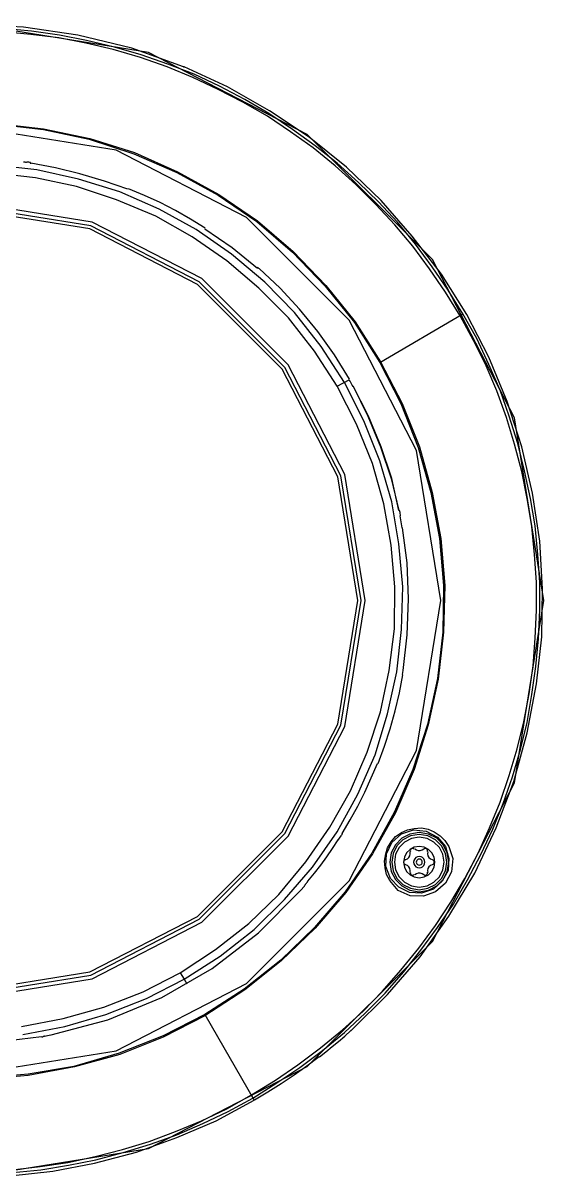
# Model space of a CAD drawing. Header units: millimetres. Extents: x -495897 to 1376592, y -28539 to 470976.
# Drawn here: x 510296 to 514608, y 181421 to 190991 of the extents above; entities that cross this region are included whole.
import ezdxf

# ---------------------------------------------------------------- set-up
doc = ezdxf.new("R2010")
doc.units = ezdxf.units.MM

msp = doc.modelspace()

# ---------------------------------------------------------------- linework, layer by layer
at = {"color": 0}
for p, q in [((510298.279, 190958.072), (509836.129, 190980.094)), ((510364.449, 190925.104), (510127.849, 190947.113)), ((510749.639, 190891.941), (510298.279, 190958.072)), ((510358.859, 190897.492), (510127.849, 190919.553)), ((510589.999, 190870.114), (510358.859, 190897.492)), ((510595.589, 190891.941), (510364.449, 190925.104)), ((510815.679, 190826.044), (510589.999, 190870.114)), ((510821.269, 190848.053), (510595.589, 190891.941)), ((511195.279, 190781.974), (510749.639, 190891.941)), ((511052.409, 190792.881), (510821.269, 190848.053)), ((511041.229, 190771.054), (510815.679, 190826.044)), ((511266.909, 190704.923), (511041.229, 190771.054)), ((511272.499, 190726.984), (511052.409, 190792.881)), ((511624.669, 190627.872), (511195.279, 190781.974)), ((511487.129, 190627.872), (511266.909, 190704.923)), ((511492.459, 190649.933), (511272.499, 190726.984)), ((511712.679, 190567.344), (511492.459, 190649.933)), ((511701.759, 190539.784), (511487.129, 190627.872)), ((511624.669, 190627.872), (511630.129, 190627.872)), ((511630.129, 190627.872), (511624.669, 190627.872)), ((511987.889, 190462.733), (511630.129, 190627.872)), ((511921.979, 190468.284), (511712.679, 190567.344)), ((511910.799, 190440.672), (511701.759, 190539.784)), ((512131.019, 190358.304), (511921.979, 190468.284)), ((512334.729, 190264.613), (511987.889, 190462.733)), ((512114.509, 190336.243), (511910.799, 190440.672)), ((512329.139, 190242.552), (512131.019, 190358.304)), ((512317.959, 190220.725), (512114.509, 190336.243)), ((512664.799, 190044.614), (512334.729, 190264.613)), ((512510.749, 190088.502), (512317.959, 190220.725)), ((512527.259, 190110.524), (512329.139, 190242.552)), ((510078.189, 190160.145), (510463.509, 190116.062)), ((510078.189, 190154.594), (510463.509, 190110.524)), ((510463.509, 190116.062), (510848.699, 190033.473)), ((510463.509, 190110.524), (510843.109, 190027.922)), ((512697.819, 189956.474), (512510.749, 190088.502)), ((512714.329, 189972.932), (512527.259, 190110.524)), ((510843.109, 190027.922), (511211.919, 189907.035)), ((510848.699, 190033.473), (511217.379, 189917.942)), ((512973.029, 189796.834), (512664.799, 190044.614)), ((512895.939, 189829.802), (512714.329, 189972.932)), ((511211.919, 189907.035), (511569.679, 189752.751)), ((511217.379, 189917.942), (511575.139, 189758.302)), ((512879.429, 189807.975), (512697.819, 189956.474)), ((510408.519, 189774.812), (510056.349, 189813.331)), ((510562.569, 189791.283), (510358.859, 189829.802)), ((510766.149, 189741.844), (510562.569, 189791.283)), ((513049.989, 189653.691), (512879.429, 189807.975)), ((513072.089, 189670.383), (512895.939, 189829.802)), ((513259.029, 189521.663), (512973.029, 189796.834)), ((510397.339, 189708.863), (510050.759, 189747.395)), ((510738.719, 189637.233), (510397.339, 189708.863)), ((510755.099, 189697.774), (510408.519, 189774.812)), ((511096.479, 189593.345), (510755.099, 189697.774)), ((510969.729, 189681.303), (510766.149, 189741.844)), ((511569.679, 189752.751), (511910.799, 189565.733)), ((511575.139, 189758.302), (511916.389, 189571.284)), ((511068.789, 189527.214), (510738.719, 189637.233)), ((511162.389, 189615.172), (510969.729, 189681.303)), ((511421.089, 189450.215), (511096.479, 189593.345)), ((513215.219, 189488.734), (513049.989, 189653.691)), ((513237.059, 189510.743), (513072.089, 189670.383)), ((511393.399, 189389.622), (511068.789, 189527.214)), ((511910.799, 189565.733), (512230.079, 189345.552)), ((511916.389, 189571.284), (512235.539, 189351.155)), ((513396.699, 189340.001), (513237.059, 189510.743)), ((513517.729, 189224.483), (513259.029, 189521.663)), ((511729.189, 189279.473), (511421.089, 189450.215)), ((513374.729, 189318.174), (513215.219, 189488.734)), ((511696.169, 189219.114), (511393.399, 189389.622)), ((512230.079, 189345.552), (512527.259, 189092.442)), ((512235.539, 189351.155), (512532.849, 189097.993)), ((513523.319, 189141.881), (513374.729, 189318.174)), ((513545.289, 189158.534), (513396.699, 189340.001)), ((511982.429, 189020.955), (511696.169, 189219.114)), ((512020.779, 189075.984), (511729.189, 189279.473)), ((511800.689, 189285.024), (512026.369, 189130.974)), ((513759.919, 188910.793), (513517.729, 189224.483)), ((512026.369, 189130.974), (512235.539, 188960.414)), ((513660.859, 188954.863), (513523.319, 189141.881)), ((513682.959, 188971.334), (513545.289, 189158.534)), ((512246.589, 188795.223), (511982.429, 189020.955)), ((512295.989, 188844.883), (512020.779, 189075.984)), ((512527.259, 189092.442), (512796.879, 188811.733)), ((512532.849, 189097.993), (512802.469, 188817.284)), ((513792.939, 188762.294), (513660.859, 188954.863)), ((513814.909, 188778.752), (513682.959, 188971.334)), ((512543.769, 188591.552), (512295.989, 188844.883)), ((513968.959, 188575.081), (513759.919, 188910.793)), ((512494.109, 188547.664), (512246.589, 188795.223)), ((512796.879, 188811.733), (513038.939, 188509.145)), ((512802.469, 188817.284), (513044.399, 188514.501)), ((513913.969, 188564.122), (513792.939, 188762.294)), ((513936.069, 188580.632), (513814.909, 188778.752)), ((512708.739, 188272.493), (512494.109, 188547.664)), ((512763.729, 188311.025), (512543.769, 188591.552)), ((513248.109, 188178.802), (513936.069, 188580.632)), ((514024.209, 188360.464), (513913.969, 188564.122)), ((514051.639, 188376.922), (513936.069, 188580.632)), ((514150.699, 188222.872), (513968.959, 188575.081)), ((513038.939, 188509.145), (513248.109, 188178.802)), ((513044.399, 188514.501), (513253.699, 188184.353)), ((514128.599, 188151.372), (514024.209, 188360.464)), ((514150.699, 188162.331), (514051.639, 188376.922)), ((512895.939, 187980.864), (512708.739, 188272.493)), ((512956.519, 188013.793), (512763.729, 188311.025)), ((513248.109, 188178.802), (513424.259, 187837.734)), ((513253.699, 188184.353), (513435.309, 187837.734)), ((514216.739, 187942.345), (514128.599, 188151.372)), ((514304.749, 187854.192), (514150.699, 188222.872)), ((514244.169, 187947.714), (514150.699, 188162.331)), ((512895.939, 187980.864), (512994.999, 188035.854)), ((513055.579, 187667.174), (512895.939, 187980.864)), ((513116.159, 187694.552), (512956.519, 188013.793)), ((513154.639, 187733.084), (513028.019, 187980.864)), ((513028.019, 187980.864), (513149.049, 187733.084)), ((514299.289, 187722.164), (514216.739, 187942.345)), ((514321.389, 187733.084), (514244.169, 187947.714)), ((513424.259, 187837.734), (513567.389, 187474.423)), ((513435.309, 187837.734), (513578.309, 187479.974)), ((514425.779, 187479.974), (514304.749, 187854.192)), ((513248.109, 187364.404), (513116.159, 187694.552)), ((513149.049, 187733.084), (513253.699, 187479.974)), ((513259.029, 187479.974), (513154.639, 187733.084)), ((514365.329, 187501.983), (514299.289, 187722.164)), ((514392.889, 187507.534), (514321.389, 187733.084)), ((513187.529, 187342.382), (513055.579, 187667.174)), ((514425.779, 187276.251), (514365.329, 187501.983)), ((514447.879, 187281.802), (514392.889, 187507.534)), ((513253.699, 187479.974), (513341.709, 187215.723)), ((513347.169, 187215.723), (513259.029, 187479.974)), ((513567.389, 187474.423), (513671.779, 187100.192)), ((513578.309, 187479.974), (513682.959, 187100.192)), ((514513.919, 187094.784), (514425.779, 187479.974)), ((513281.129, 187006.631), (513187.529, 187342.382)), ((513347.169, 187023.141), (513248.109, 187364.404)), ((513341.709, 187215.723), (513407.749, 186951.654)), ((513407.749, 186951.654), (513347.169, 187215.723)), ((514469.849, 187050.714), (514425.779, 187276.251)), ((514497.279, 187050.714), (514447.879, 187281.802)), ((513671.779, 187100.192), (513743.409, 186720.553)), ((513682.959, 187100.192), (513754.459, 186720.553)), ((513341.709, 186665.381), (513281.129, 187006.631)), ((513407.749, 186676.483), (513347.169, 187023.141)), ((514508.459, 186819.613), (514469.849, 187050.714)), ((514536.019, 186825.021), (514497.279, 187050.714)), ((514574.499, 186698.544), (514513.919, 187094.784)), ((513435.309, 186808.524), (513418.669, 186907.584)), ((514530.429, 186588.343), (514508.459, 186819.613)), ((514557.859, 186588.343), (514536.019, 186825.021)), ((513435.309, 186808.524), (513473.789, 186516.882)), ((513743.409, 186720.553), (513776.429, 186329.864)), ((513754.459, 186720.553), (513787.349, 186329.864)), ((513374.599, 186318.723), (513341.709, 186665.381)), ((513440.769, 186318.723), (513407.749, 186676.483)), ((514596.599, 186302.252), (514574.499, 186698.544)), ((514546.939, 186357.242), (514530.429, 186588.343)), ((514574.499, 186357.242), (514557.859, 186588.343)), ((513473.789, 186516.882), (513484.839, 186219.663)), ((514546.939, 186126.154), (514546.939, 186357.242)), ((514574.499, 186126.154), (514574.499, 186357.242)), ((513369.269, 185972.104), (513374.599, 186318.723)), ((513429.849, 185966.553), (513440.769, 186318.723)), ((513776.429, 186329.864), (513771.099, 185944.492)), ((513787.349, 186329.864), (513776.429, 185944.492)), ((514591.009, 185905.973), (514596.599, 186302.252)), ((513484.839, 186219.663), (513473.789, 185922.483)), ((514536.019, 185895.053), (514546.939, 186126.154)), ((514563.449, 185889.502), (514574.499, 186126.154)), ((513325.199, 185625.251), (513369.269, 185972.104)), ((513391.239, 185614.344), (513429.849, 185966.553)), ((513473.789, 185922.483), (513440.769, 185625.251)), ((513771.099, 185944.492), (513726.769, 185559.354)), ((513776.429, 185944.492), (513732.359, 185553.79)), ((514519.379, 185663.783), (514536.019, 185895.053)), ((514541.349, 185658.414), (514563.449, 185889.502)), ((514546.939, 185515.271), (514591.009, 185905.973)), ((514486.359, 185432.695), (514519.379, 185663.783)), ((513253.699, 185284.183), (513325.199, 185625.251)), ((513314.019, 185267.699), (513391.239, 185614.344)), ((513440.769, 185625.251), (513435.309, 185592.309)), ((514508.459, 185427.313), (514541.349, 185658.414)), ((513726.769, 185559.354), (513644.349, 185179.559)), ((513732.359, 185553.79), (513649.809, 185174.177)), ((514469.849, 185108.085), (514546.939, 185515.271)), ((514442.289, 185201.594), (514486.359, 185432.695)), ((514469.849, 185196.043), (514508.459, 185427.313)), ((513143.459, 184948.458), (513253.699, 185284.183)), ((513209.629, 184926.423), (513314.019, 185267.699)), ((514387.299, 184976.044), (514442.289, 185201.594)), ((514414.729, 184970.493), (514469.849, 185196.043)), ((513644.349, 185179.559), (513523.319, 184805.328)), ((513649.809, 185174.177), (513534.239, 184805.328)), ((514359.739, 184706.255), (514469.849, 185108.085)), ((513005.919, 184629.23), (513143.459, 184948.458)), ((513066.499, 184601.813), (513209.629, 184926.423)), ((514321.389, 184755.876), (514387.299, 184976.044)), ((514348.819, 184744.774), (514414.729, 184970.493)), ((513523.319, 184805.328), (513369.269, 184453.132)), ((513534.239, 184805.328), (513380.189, 184447.568)), ((514211.279, 184321.104), (514359.739, 184706.255)), ((514244.169, 184535.708), (514321.389, 184755.876)), ((514271.729, 184524.606), (514348.819, 184744.774)), ((512835.359, 184326.655), (513005.919, 184629.23)), ((512895.939, 184288.136), (513066.499, 184601.813)), ((514156.159, 184321.104), (514244.169, 184535.708)), ((514183.849, 184309.989), (514271.729, 184524.606)), ((513369.269, 184453.132), (513182.069, 184111.856)), ((513380.189, 184447.568), (513187.529, 184106.487)), ((512637.239, 184040.382), (512835.359, 184326.655)), ((512692.229, 183996.299), (512895.939, 184288.136)), ((512901.269, 184216.48), (512928.959, 184254.999)), ((513341.709, 184205.547), (513380.189, 184249.435)), ((513347.169, 184199.996), (513429.849, 184271.47)), ((513380.189, 184249.435), (513429.849, 184282.585)), ((513429.849, 184282.585), (513479.249, 184304.62)), ((513429.849, 184271.47), (513528.909, 184304.62)), ((513479.249, 184304.62), (513534.239, 184315.54)), ((513528.909, 184304.62), (513633.429, 184293.505)), ((513534.239, 184315.54), (513594.819, 184321.104)), ((513594.819, 184321.104), (513649.809, 184309.989)), ((513633.429, 184293.505), (513726.769, 184244.066)), ((513649.809, 184309.989), (513699.339, 184288.136)), ((513699.339, 184288.136), (513748.999, 184254.999)), ((513726.769, 184244.066), (513792.939, 184167.028)), ((513748.999, 184254.999), (513787.349, 184216.48)), ((514035.129, 183946.86), (514211.279, 184321.104)), ((514062.689, 184111.856), (514156.159, 184321.104)), ((514084.529, 184100.923), (514183.849, 184309.989)), ((513297.769, 184106.487), (513314.019, 184155.926)), ((513303.099, 184106.487), (513347.169, 184199.996)), ((513314.019, 184155.926), (513341.709, 184205.547)), ((513787.349, 184216.48), (513820.499, 184167.028)), ((513792.939, 184167.028), (513820.499, 184067.968)), ((513820.499, 184167.028), (513853.519, 184067.968)), ((512411.559, 183770.762), (512637.239, 184040.382)), ((513182.069, 184111.856), (512961.849, 183792.797)), ((513187.529, 184106.487), (512967.439, 183787.246)), ((513286.589, 184045.933), (513297.769, 184106.487)), ((513292.179, 183990.93), (513286.589, 184045.933)), ((513297.769, 184001.863), (513303.099, 184106.487)), ((513820.499, 184067.968), (513814.909, 183968.895)), ((513853.519, 184067.968), (513842.599, 183957.793)), ((513952.579, 183902.79), (514062.689, 184111.856)), ((513974.549, 183891.87), (514084.529, 184100.923)), ((512461.089, 183726.692), (512692.229, 183996.299)), ((513303.099, 183935.927), (513292.179, 183990.93)), ((513336.249, 183902.79), (513297.769, 184001.863)), ((513814.909, 183968.895), (513765.509, 183880.755)), ((513842.599, 183957.793), (513792.939, 183864.271)), ((513820.499, 183589.113), (514035.129, 183946.86)), ((513330.659, 183886.306), (513303.099, 183935.927)), ((513402.159, 183803.73), (513330.659, 183886.306)), ((513407.749, 183831.316), (513336.249, 183902.79)), ((513765.509, 183880.755), (513693.879, 183814.832)), ((513792.939, 183864.271), (513710.519, 183792.797)), ((513837.009, 183704.657), (513952.579, 183902.79)), ((513858.979, 183688.173), (513974.549, 183891.87)), ((512163.909, 183528.559), (512411.559, 183770.762)), ((512609.809, 183820.214), (512582.249, 183792.797)), ((512961.849, 183792.797), (512708.739, 183495.604)), ((512967.439, 183787.246), (512714.329, 183490.04)), ((513501.219, 183759.66), (513402.159, 183803.73)), ((513495.889, 183787.246), (513407.749, 183831.316)), ((513594.819, 183781.695), (513495.889, 183787.246)), ((513611.459, 183754.278), (513501.219, 183759.66)), ((513693.879, 183814.832), (513594.819, 183781.695)), ((513710.519, 183792.797), (513611.459, 183754.278)), ((512207.979, 183479.12), (512461.089, 183726.692)), ((513710.519, 183512.075), (513837.009, 183704.657)), ((513726.769, 183495.604), (513858.979, 183688.173)), ((513583.899, 183253.388), (513820.499, 183589.113)), ((511888.829, 183313.942), (512163.909, 183528.559)), ((511927.309, 183258.939), (512207.979, 183479.12)), ((512708.739, 183495.604), (512428.199, 183225.984)), ((512714.329, 183490.04), (512433.529, 183220.433)), ((513572.979, 183325.044), (513710.519, 183512.075)), ((513589.229, 183308.391), (513726.769, 183495.604)), ((511597.109, 183121.36), (511888.829, 183313.942)), ((513424.259, 183143.395), (513572.979, 183325.044)), ((513446.229, 183126.911), (513589.229, 183308.391)), ((511630.129, 183066.37), (511927.309, 183258.939)), ((512428.199, 183225.984), (512125.429, 182983.781)), ((512433.529, 183220.433), (512131.019, 182978.23)), ((513314.019, 182939.711), (513583.899, 183253.388)), ((511289.009, 182961.746), (511597.109, 183121.36)), ((511597.109, 183121.36), (511630.129, 183066.37)), ((513270.209, 182967.297), (513424.259, 183143.395)), ((513292.179, 182950.813), (513446.229, 183126.911)), ((511316.439, 182906.743), (511630.129, 183066.37)), ((511630.129, 183066.37), (511652.099, 183027.851)), ((512125.429, 182983.781), (511800.689, 182774.715)), ((510964.269, 182835.269), (511289.009, 182961.746)), ((510980.649, 182774.715), (511316.439, 182906.743)), ((512131.019, 182978.23), (511800.689, 182763.613)), ((513017.099, 182648.056), (513314.019, 182939.711)), ((513110.569, 182802.132), (513270.209, 182967.297)), ((513127.079, 182785.648), (513292.179, 182950.813)), ((510628.479, 182741.578), (510964.269, 182835.269)), ((512940.009, 182648.056), (513110.569, 182802.132)), ((510281.899, 182675.655), (510628.479, 182741.578)), ((510639.659, 182675.655), (510980.649, 182774.715)), ((511800.689, 182774.715), (511453.979, 182598.435)), ((511800.689, 182763.613), (511453.979, 182587.515)), ((511800.689, 182774.715), (512207.979, 182064.768)), ((512956.519, 182626.021), (513127.079, 182785.648)), ((510292.819, 182609.55), (510639.659, 182675.655)), ((510524.089, 182603.999), (510496.529, 182598.435)), ((512758.399, 182499.544), (512940.009, 182648.056)), ((512774.779, 182477.522), (512956.519, 182626.021)), ((510050.759, 182543.445), (510446.999, 182593.066)), ((510496.529, 182598.435), (510474.429, 182593.066)), ((511453.979, 182598.435), (511090.889, 182455.487)), ((511453.979, 182587.515), (511096.479, 182444.372)), ((511090.889, 182455.487), (510716.619, 182345.299)), ((511096.479, 182444.372), (510722.209, 182339.93)), ((512571.199, 182356.414), (512758.399, 182499.544)), ((512587.839, 182334.379), (512774.779, 182477.522)), ((510716.619, 182345.299), (510336.889, 182279.38)), ((510722.209, 182339.93), (510336.889, 182268.277)), ((512384.129, 182229.758), (512571.199, 182356.414)), ((512395.179, 182207.722), (512587.839, 182334.379)), ((510336.889, 182279.38), (509946.109, 182246.241)), ((510336.889, 182268.277), (509951.699, 182235.312)), ((512186.009, 182108.658), (512384.129, 182229.758)), ((512197.059, 182081.246), (512395.179, 182207.722)), ((511894.289, 181894.041), (512207.979, 182064.768)), ((511982.429, 181993.11), (512186.009, 182108.658)), ((511993.349, 181971.074), (512197.059, 182081.246)), ((511773.259, 181894.041), (511982.429, 181993.11)), ((511784.309, 181872.184), (511993.349, 181971.074)), ((511558.629, 181806.08), (511773.259, 181894.041)), ((511569.679, 181756.458), (511894.289, 181894.041)), ((511569.679, 181778.494), (511784.309, 181872.184)), ((511234.019, 181635.356), (511569.679, 181756.458)), ((511338.409, 181723.498), (511558.629, 181806.08)), ((511349.589, 181701.461), (511569.679, 181778.494)), ((510892.769, 181597.017), (511118.319, 181657.389)), ((511118.319, 181657.389), (511338.409, 181723.498)), ((511123.779, 181629.982), (511349.589, 181701.461)), ((510666.959, 181547.396), (510892.769, 181597.017)), ((510672.549, 181525.359), (510898.229, 181569.432)), ((510887.179, 181541.842), (511234.019, 181635.356)), ((510898.229, 181569.432), (511123.779, 181629.982)), ((510188.299, 181437.4), (510540.599, 181475.917)), ((510204.809, 181486.844), (510435.949, 181514.436)), ((510210.139, 181464.811), (510441.409, 181486.844)), ((510435.949, 181514.436), (510666.959, 181547.396)), ((510441.409, 181486.844), (510672.549, 181525.359)), ((510540.599, 181475.917), (510887.179, 181541.842))]:
    msp.add_line(p, q, dxfattribs=at)
for points in [[(514607.519, 186205.896), (514363.509, 187718.368), (513684.259, 189031.927), (512648.419, 190067.754), (511334.769, 190747.056), (509822.349, 190991.001)], [(513754.459, 186205.896), (513553.999, 187448.813), (512995.779, 188528.242), (512144.539, 189379.443), (511065.149, 189937.663), (509822.349, 190138.123)], [(510299.189, 189841.45), (510304.259, 189840.722), (510309.459, 189840.046), (510314.529, 189839.435), (510319.599, 189838.889), (510324.669, 189838.421)], [(510356.259, 189834.794), (510350.019, 189836.12), (510343.909, 189837.264), (510337.669, 189838.226), (510331.429, 189839.032), (510325.189, 189839.656)], [(510353.659, 189831.596), (510355.219, 189831.271), (510356.779, 189830.959), (510358.209, 189830.673), (510359.769, 189830.4), (510361.329, 189830.166)], [(511804.199, 189292.356), (511682.259, 189367.444), (511557.459, 189437.657), (511430.059, 189502.891), (511300.189, 189563.12), (511167.849, 189618.24)], [(513127.079, 186205.896), (512958.599, 187250.511), (512489.429, 188157.729), (511774.039, 188873.119), (510866.899, 189342.263), (509822.349, 189510.743)], [(513094.059, 186205.896), (512927.269, 187240.059), (512462.779, 188138.164), (511754.539, 188846.378), (510856.499, 189310.803), (509822.349, 189477.593)], [(513066.499, 186205.896), (512901.139, 187231.362), (512440.549, 188121.953), (511738.289, 188824.252), (510847.659, 189284.816), (509822.349, 189450.215)], [(512247.239, 188957.567), (512245.029, 188959.569), (512242.949, 188961.506), (512240.739, 188963.404), (512238.529, 188965.289), (512236.319, 188967.2)], [(512998.769, 188040.17), (512873.189, 188242.268), (512734.999, 188435.487), (512584.589, 188619.229), (512422.609, 188792.961), (512249.449, 188956.098)], [(513027.629, 187980.318), (513021.389, 187991.381), (513015.149, 188002.444), (513008.779, 188013.494), (513002.539, 188024.505), (512996.169, 188035.49)], [(513421.529, 186908.494), (513419.969, 186917.1), (513418.279, 186925.758), (513416.589, 186934.442), (513414.899, 186943.139), (513413.079, 186951.836)], [(509822.349, 181420.741), (511334.769, 181664.709), (512648.419, 182344.051), (513684.259, 183379.93), (514363.509, 184693.489), (514607.519, 186205.896)], [(509822.349, 182273.831), (511065.149, 182474.285), (512144.539, 183032.492), (512995.779, 183883.68), (513553.999, 184963.07), (513754.459, 186205.896)], [(509822.349, 182901.192), (510866.899, 183069.672), (511774.039, 183538.803), (512489.429, 184254.18), (512958.599, 185161.359), (513127.079, 186205.896)], [(509822.349, 182934.16), (510856.499, 183100.963), (511754.539, 183565.427), (512462.779, 184273.68), (512927.269, 185171.798), (513094.059, 186205.896)], [(509822.349, 182961.746), (510847.659, 183127.145), (511738.289, 183587.696), (512440.549, 184289.969), (512901.139, 185180.521), (513066.499, 186205.896)], [(513234.329, 184853.701), (513288.019, 184997.416), (513335.469, 185143.185), (513376.679, 185290.813), (513411.649, 185440.105), (513440.379, 185590.879)], [(512938.189, 184276.137), (513004.229, 184388.041), (513066.369, 184502.051), (513124.479, 184618.102), (513178.689, 184736.129), (513228.869, 184856.028)], [(512929.219, 184256.598), (512931.559, 184260.147), (512933.899, 184263.709), (512936.109, 184267.284), (512938.189, 184270.885), (512940.399, 184274.525)], [(513575.579, 184282.585), (513498.229, 184270.092), (513431.019, 184235.33), (513377.979, 184182.316), (513343.139, 184115.093), (513330.659, 184037.691)], [(513575.579, 184266.101), (513503.429, 184254.453), (513440.769, 184222.018), (513391.239, 184172.579), (513358.869, 184109.88), (513347.169, 184037.691)], [(513575.579, 184266.101), (513503.429, 184254.453), (513440.769, 184222.018), (513391.239, 184172.579), (513358.869, 184109.88), (513347.169, 184037.691)], [(513575.579, 184244.066), (513510.449, 184233.536), (513453.769, 184204.234), (513409.049, 184159.553), (513379.799, 184102.899), (513369.269, 184037.691)], [(513575.579, 184244.066), (513510.449, 184233.536), (513453.769, 184204.234), (513409.049, 184159.553), (513379.799, 184102.899), (513369.269, 184037.691)], [(513575.579, 184244.066), (513510.449, 184233.536), (513453.769, 184204.234), (513409.049, 184159.553), (513379.799, 184102.899), (513369.269, 184037.691)], [(513575.579, 184244.066), (513510.449, 184233.536), (513453.769, 184204.234), (513409.049, 184159.553), (513379.799, 184102.899), (513369.269, 184037.691)], [(513820.499, 184037.691), (513808.019, 184115.093), (513773.309, 184182.316), (513720.269, 184235.33), (513653.059, 184270.092), (513575.579, 184282.585)], [(513803.989, 184037.691), (513792.419, 184109.88), (513759.919, 184172.579), (513710.519, 184222.018), (513647.859, 184254.453), (513575.579, 184266.101)], [(513803.989, 184037.691), (513792.419, 184109.88), (513759.919, 184172.579), (513710.519, 184222.018), (513647.859, 184254.453), (513575.579, 184266.101)], [(513782.019, 184037.691), (513771.489, 184102.899), (513742.109, 184159.553), (513697.519, 184204.234), (513640.839, 184233.536), (513575.579, 184244.066)], [(513782.019, 184037.691), (513771.489, 184102.899), (513742.109, 184159.553), (513697.519, 184204.234), (513640.839, 184233.536), (513575.579, 184244.066)], [(513782.019, 184037.691), (513771.489, 184102.899), (513742.109, 184159.553), (513697.519, 184204.234), (513640.839, 184233.536), (513575.579, 184244.066)], [(513782.019, 184037.691), (513771.489, 184102.899), (513742.109, 184159.553), (513697.519, 184204.234), (513640.839, 184233.536), (513575.579, 184244.066)], [(512653.879, 183879.143), (512707.699, 183945.287), (512759.569, 184012.77), (512809.749, 184081.566), (512857.979, 184151.623), (512904.519, 184222.928)], [(513575.579, 184167.028), (513534.759, 184160.424), (513499.269, 184142.042), (513471.189, 184114.014), (513452.859, 184078.524), (513446.229, 184037.691)], [(513575.579, 184167.028), (513534.759, 184160.424), (513499.269, 184142.042), (513471.189, 184114.014), (513452.859, 184078.524), (513446.229, 184037.691)], [(513510.969, 184147.866), (513506.939, 184144.785), (513503.949, 184140.859), (513501.999, 184136.335), (513501.349, 184131.421), (513501.999, 184126.364)], [(513510.969, 184147.866), (513506.939, 184144.785), (513503.949, 184140.859), (513501.999, 184136.335), (513501.349, 184131.421), (513501.999, 184126.364)], [(513534.109, 184144.993), (513530.079, 184148.048), (513525.399, 184149.881), (513520.589, 184150.466), (513515.649, 184149.803), (513510.969, 184147.866)], [(513534.109, 184144.993), (513530.079, 184148.048), (513525.399, 184149.881), (513520.589, 184150.466), (513515.649, 184149.803), (513510.969, 184147.866)], [(513538.919, 184149.114), (513552.309, 184139.403), (513567.649, 184134.541), (513583.509, 184134.541), (513598.849, 184139.403), (513612.369, 184149.114)], [(513538.919, 184149.114), (513552.309, 184139.403), (513567.649, 184134.541), (513583.509, 184134.541), (513598.849, 184139.403), (513612.369, 184149.114)], [(513704.929, 184037.691), (513698.429, 184078.524), (513679.969, 184114.014), (513652.019, 184142.042), (513616.399, 184160.424), (513575.579, 184167.028)], [(513704.929, 184037.691), (513698.429, 184078.524), (513679.969, 184114.014), (513652.019, 184142.042), (513616.399, 184160.424), (513575.579, 184167.028)], [(513634.729, 184147.866), (513630.049, 184149.803), (513625.109, 184150.466), (513620.169, 184149.881), (513615.619, 184148.048), (513611.589, 184144.993)], [(513634.729, 184147.866), (513630.049, 184149.803), (513625.109, 184150.466), (513620.169, 184149.881), (513615.619, 184148.048), (513611.589, 184144.993)], [(513643.699, 184126.364), (513644.349, 184131.421), (513643.699, 184136.335), (513641.749, 184140.859), (513638.759, 184144.785), (513634.729, 184147.866)], [(513643.699, 184126.364), (513644.349, 184131.421), (513643.699, 184136.335), (513641.749, 184140.859), (513638.759, 184144.785), (513634.729, 184147.866)], [(513330.659, 184037.691), (513343.139, 183960.289), (513377.979, 183893.053), (513431.019, 183840.052), (513498.229, 183805.277), (513575.579, 183792.797)], [(513347.169, 184037.691), (513358.869, 183965.502), (513391.239, 183902.803), (513440.769, 183853.364), (513503.429, 183820.929), (513575.579, 183809.281)], [(513347.169, 184037.691), (513358.869, 183965.502), (513391.239, 183902.803), (513440.769, 183853.364), (513503.429, 183820.929), (513575.579, 183809.281)], [(513369.269, 184037.691), (513379.799, 183972.47), (513409.049, 183915.829), (513453.769, 183871.148), (513510.449, 183841.846), (513575.579, 183831.316)], [(513369.269, 184037.691), (513379.799, 183972.47), (513409.049, 183915.829), (513453.769, 183871.148), (513510.449, 183841.846), (513575.579, 183831.316)], [(513369.269, 184037.691), (513379.799, 183972.47), (513409.049, 183915.829), (513453.769, 183871.148), (513510.449, 183841.846), (513575.579, 183831.316)], [(513369.269, 184037.691), (513379.799, 183972.47), (513409.049, 183915.829), (513453.769, 183871.148), (513510.449, 183841.846), (513575.579, 183831.316)], [(513460.399, 184056.32), (513455.719, 184054.318), (513451.819, 184051.237), (513448.829, 184047.298), (513446.879, 184042.709), (513446.229, 184037.691)], [(513460.399, 184056.32), (513455.719, 184054.318), (513451.819, 184051.237), (513448.829, 184047.298), (513446.879, 184042.709), (513446.229, 184037.691)], [(513446.229, 184037.691), (513446.879, 184032.608), (513448.829, 184028.006), (513451.819, 184024.093), (513455.719, 184021.051), (513460.399, 184019.062)], [(513446.229, 184037.691), (513446.879, 184032.608), (513448.829, 184028.006), (513451.819, 184024.093), (513455.719, 184021.051), (513460.399, 184019.062)], [(513446.229, 184037.691), (513452.859, 183996.793), (513471.189, 183961.277), (513499.269, 183933.288), (513534.759, 183914.932), (513575.579, 183908.354)], [(513446.229, 184037.691), (513452.859, 183996.793), (513471.189, 183961.277), (513499.269, 183933.288), (513534.759, 183914.932), (513575.579, 183908.354)], [(513462.869, 184058.829), (513478.079, 184065.667), (513489.909, 184076.47), (513497.709, 184090.211), (513501.219, 184105.876), (513499.659, 184122.425)], [(513462.869, 184058.829), (513478.079, 184065.667), (513489.909, 184076.47), (513497.709, 184090.211), (513501.219, 184105.876), (513499.659, 184122.425)], [(513575.579, 184084.452), (513560.889, 184082.06), (513548.019, 184075.417), (513537.879, 184065.29), (513531.249, 184052.459), (513528.909, 184037.691)], [(513575.579, 184084.452), (513560.889, 184082.06), (513548.019, 184075.417), (513537.879, 184065.29), (513531.249, 184052.459), (513528.909, 184037.691)], [(513528.909, 184037.691), (513531.249, 184022.923), (513537.879, 184010.092), (513548.019, 183999.965), (513560.889, 183993.322), (513575.579, 183990.93)], [(513528.909, 184037.691), (513531.249, 184022.923), (513537.879, 184010.092), (513548.019, 183999.965), (513560.889, 183993.322), (513575.579, 183990.93)], [(513575.579, 184062.417), (513567.779, 184061.156), (513560.889, 184057.633), (513555.559, 184052.277), (513552.179, 184045.491), (513550.879, 184037.691)], [(513575.579, 184062.417), (513567.779, 184061.156), (513560.889, 184057.633), (513555.559, 184052.277), (513552.179, 184045.491), (513550.879, 184037.691)], [(513550.879, 184037.691), (513552.179, 184029.891), (513555.559, 184023.105), (513560.889, 184017.749), (513567.779, 184014.226), (513575.579, 184012.965)], [(513550.879, 184037.691), (513552.179, 184029.891), (513555.559, 184023.105), (513560.889, 184017.749), (513567.779, 184014.226), (513575.579, 184012.965)], [(513622.379, 184037.691), (513620.039, 184052.459), (513613.409, 184065.29), (513603.269, 184075.417), (513590.399, 184082.06), (513575.579, 184084.452)], [(513622.379, 184037.691), (513620.039, 184052.459), (513613.409, 184065.29), (513603.269, 184075.417), (513590.399, 184082.06), (513575.579, 184084.452)], [(513600.279, 184037.691), (513599.109, 184045.491), (513595.599, 184052.277), (513590.139, 184057.633), (513583.379, 184061.156), (513575.579, 184062.417)], [(513600.279, 184037.691), (513599.109, 184045.491), (513595.599, 184052.277), (513590.139, 184057.633), (513583.379, 184061.156), (513575.579, 184062.417)], [(513575.579, 183792.797), (513653.059, 183805.277), (513720.269, 183840.052), (513773.309, 183893.053), (513808.019, 183960.289), (513820.499, 184037.691)], [(513575.579, 183809.281), (513647.859, 183820.929), (513710.519, 183853.364), (513759.919, 183902.803), (513792.419, 183965.502), (513803.989, 184037.691)], [(513575.579, 183809.281), (513647.859, 183820.929), (513710.519, 183853.364), (513759.919, 183902.803), (513792.419, 183965.502), (513803.989, 184037.691)], [(513575.579, 183831.316), (513640.839, 183841.846), (513697.519, 183871.148), (513742.109, 183915.829), (513771.489, 183972.47), (513782.019, 184037.691)], [(513575.579, 183831.316), (513640.839, 183841.846), (513697.519, 183871.148), (513742.109, 183915.829), (513771.489, 183972.47), (513782.019, 184037.691)], [(513575.579, 183831.316), (513640.839, 183841.846), (513697.519, 183871.148), (513742.109, 183915.829), (513771.489, 183972.47), (513782.019, 184037.691)], [(513575.579, 183831.316), (513640.839, 183841.846), (513697.519, 183871.148), (513742.109, 183915.829), (513771.489, 183972.47), (513782.019, 184037.691)], [(513575.579, 183908.354), (513616.399, 183914.932), (513652.019, 183933.288), (513679.969, 183961.277), (513698.429, 183996.793), (513704.929, 184037.691)], [(513575.579, 183908.354), (513616.399, 183914.932), (513652.019, 183933.288), (513679.969, 183961.277), (513698.429, 183996.793), (513704.929, 184037.691)], [(513575.579, 183990.93), (513590.399, 183993.322), (513603.269, 183999.965), (513613.409, 184010.092), (513620.039, 184022.923), (513622.379, 184037.691)], [(513575.579, 183990.93), (513590.399, 183993.322), (513603.269, 183999.965), (513613.409, 184010.092), (513620.039, 184022.923), (513622.379, 184037.691)], [(513575.579, 184012.965), (513583.379, 184014.226), (513590.139, 184017.749), (513595.599, 184023.105), (513599.109, 184029.891), (513600.279, 184037.691)], [(513575.579, 184012.965), (513583.379, 184014.226), (513590.139, 184017.749), (513595.599, 184023.105), (513599.109, 184029.891), (513600.279, 184037.691)], [(513646.039, 184122.425), (513644.479, 184105.876), (513647.859, 184090.211), (513655.789, 184076.47), (513667.619, 184065.667), (513682.699, 184058.829)], [(513646.039, 184122.425), (513644.479, 184105.876), (513647.859, 184090.211), (513655.789, 184076.47), (513667.619, 184065.667), (513682.699, 184058.829)], [(513699.339, 184037.691), (513698.689, 184042.709), (513696.869, 184047.298), (513693.879, 184051.237), (513689.979, 184054.318), (513685.299, 184056.32)], [(513699.339, 184037.691), (513698.689, 184042.709), (513696.869, 184047.298), (513693.879, 184051.237), (513689.979, 184054.318), (513685.299, 184056.32)], [(513685.299, 184019.062), (513689.979, 184021.051), (513693.879, 184024.093), (513696.869, 184028.006), (513698.689, 184032.608), (513699.339, 184037.691)], [(513685.299, 184019.062), (513689.979, 184021.051), (513693.879, 184024.093), (513696.869, 184028.006), (513698.689, 184032.608), (513699.339, 184037.691)], [(513499.659, 183952.957), (513501.219, 183969.428), (513497.839, 183985.041), (513489.909, 183998.782), (513478.079, 184009.624), (513462.869, 184016.553)], [(513499.659, 183952.957), (513501.219, 183969.428), (513497.839, 183985.041), (513489.909, 183998.782), (513478.079, 184009.624), (513462.869, 184016.553)], [(513501.999, 183954.387), (513501.349, 183949.395), (513501.999, 183944.494), (513503.819, 183939.944), (513506.939, 183935.979), (513510.969, 183932.885)], [(513501.999, 183954.387), (513501.349, 183949.395), (513501.999, 183944.494), (513503.819, 183939.944), (513506.939, 183935.979), (513510.969, 183932.885)], [(513612.369, 183931.819), (513598.849, 183941.452), (513583.509, 183946.262), (513567.649, 183946.262), (513552.309, 183941.452), (513538.919, 183931.819)], [(513612.369, 183931.819), (513598.849, 183941.452), (513583.509, 183946.262), (513567.649, 183946.262), (513552.309, 183941.452), (513538.919, 183931.819)], [(513634.729, 183932.885), (513638.759, 183935.979), (513641.749, 183939.944), (513643.569, 183944.494), (513644.349, 183949.395), (513643.699, 183954.387)], [(513634.729, 183932.885), (513638.759, 183935.979), (513641.749, 183939.944), (513643.569, 183944.494), (513644.349, 183949.395), (513643.699, 183954.387)], [(513682.699, 184016.553), (513667.619, 184009.702), (513655.789, 183998.86), (513647.859, 183985.093), (513644.479, 183969.441), (513646.039, 183952.957)], [(513682.699, 184016.553), (513667.619, 184009.702), (513655.789, 183998.86), (513647.859, 183985.093), (513644.479, 183969.441), (513646.039, 183952.957)], [(512609.549, 183822.541), (512614.489, 183828.261), (512619.429, 183834.02), (512624.239, 183839.818), (512629.049, 183845.668), (512633.859, 183851.557)], [(512632.039, 183852.09), (512633.729, 183854.222), (512635.549, 183856.328), (512637.239, 183858.434), (512638.929, 183860.54), (512640.619, 183862.672)], [(512649.459, 183873.956), (512648.029, 183872.318), (512646.599, 183870.654), (512645.299, 183868.964), (512643.869, 183867.248), (512642.569, 183865.532)], [(512649.979, 183878.61), (512649.199, 183877.843), (512648.549, 183877.037), (512647.899, 183876.231), (512647.119, 183875.438), (512646.469, 183874.671)], [(513510.969, 183932.885), (513515.649, 183930.974), (513520.589, 183930.35), (513525.399, 183930.987), (513530.079, 183932.872), (513534.109, 183935.927)], [(513510.969, 183932.885), (513515.649, 183930.974), (513520.589, 183930.35), (513525.399, 183930.987), (513530.079, 183932.872), (513534.109, 183935.927)], [(513611.589, 183935.927), (513615.619, 183932.872), (513620.169, 183930.987), (513625.109, 183930.35), (513630.049, 183930.974), (513634.729, 183932.885)], [(513611.589, 183935.927), (513615.619, 183932.872), (513620.169, 183930.987), (513625.109, 183930.35), (513630.049, 183930.974), (513634.729, 183932.885)], [(510526.949, 182606.326), (510997.029, 182731.165), (511443.449, 182915.713), (511861.139, 183156.772), (512244.119, 183451.209), (512587.319, 183795.852)], [(512748.909, 182424.313), (512802.209, 182466.29), (512854.989, 182509.034), (512907.119, 182552.506), (512958.729, 182596.706), (513009.689, 182641.608)], [(513009.689, 182641.608), (513011.769, 182643.441), (513013.849, 182645.274), (513015.929, 182647.133), (513018.009, 182649.018), (513020.089, 182650.929)], [(510449.469, 182589.478), (510451.679, 182589.829), (510453.889, 182590.193), (510455.969, 182590.57), (510458.179, 182590.934), (510460.259, 182591.272)], [(510479.239, 182595.393), (510475.469, 182594.938), (510471.829, 182594.431), (510468.059, 182593.872), (510464.289, 182593.235), (510460.649, 182592.533)], [(512210.579, 182066.557), (512321.859, 182132.872), (512431.189, 182202.16), (512538.699, 182274.391), (512644.129, 182349.524), (512747.609, 182427.537)]]:
    msp.add_lwpolyline(points, dxfattribs=at)

doc.saveas('drawing.dxf')
